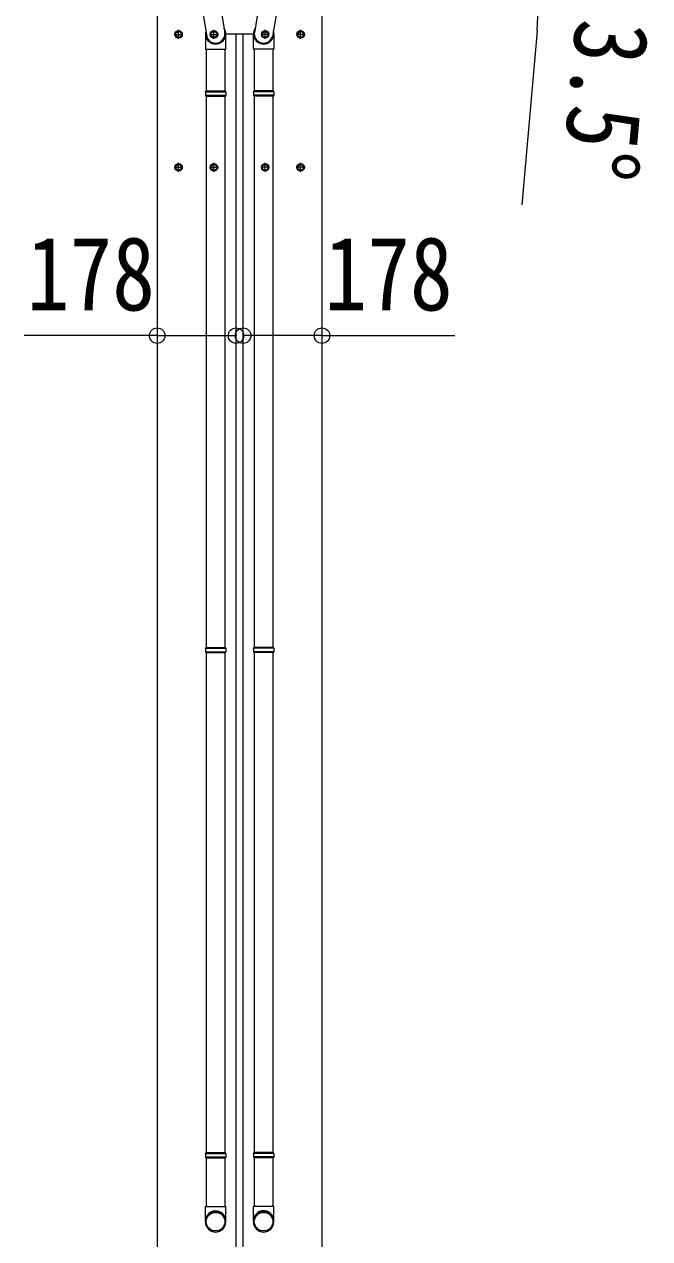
# Model space of a CAD drawing. Units: millimetres at full size. Extents: x -9783 to 9892, y -6828 to 6752.
# Drawn here: x -4734 to -3322, y -4283 to -1542 of the extents above; entities that cross this region are included whole.
import ezdxf
from ezdxf.enums import TextEntityAlignment as Align

# ---------------------------------------------------------------- set-up
doc = ezdxf.new("R2010")
doc.units = ezdxf.units.MM
doc.header["$LTSCALE"] = 35
doc.header["$PDMODE"] = 32
doc.header["$PDSIZE"] = 35
for name, color, linetype, lineweight in [('0-1_本体', 4, 'Continuous', 9), ('0-2_部品', 7, 'Continuous', 9), ('0-A_寸法', 6, 'Continuous', 9)]:
    doc.layers.add(name, color=color, linetype=linetype, lineweight=lineweight)
doc.styles.add('ＭＳ ゴシック', font='')
doc.styles.get('ＭＳ ゴシック').set_extended_font_data('MS Gothic')

msp = doc.modelspace()

# ---------------------------------------------------------------- linework, layer by layer
at = {"layer": '0-1_本体'}
for p, q in [((-4433.64, -1384.44), (-4433.64, -4864.44)), ((-4433.64, -1384.44), (-4433.64, -4864.44)), ((-4061.64, -1384.44), (-4061.64, -4864.44)), ((-4061.64, -1384.44), (-4061.64, -4864.44)), ((-4255.64, -4864.44), (-4255.64, -1563)), ((-4255.64, -4864.44), (-4255.64, -1563)), ((-4239.64, -4864.44), (-4239.64, -1563)), ((-4239.64, -4864.44), (-4239.64, -1563))]:
    msp.add_line(p, q, dxfattribs=at)
at = {"layer": '0-1_本体', "color": 6}
for p, q in [((-4433.64, -2244.61), (-4255.64, -2244.61)), ((-4061.64, -2244.61), (-4239.64, -2244.61))]:
    msp.add_line(p, q, dxfattribs=at)
at = {"layer": '0-2_部品'}
for p, q in [((-4296.91, -1464.6), (-4281, -1560.78)), ((-4198.38, -1464.6), (-4214.29, -1560.78)), ((-4332.43, -1506.51), (-4321.7, -1570.1)), ((-4162.86, -1506.51), (-4173.59, -1570.1)), ((-4391.9, -1560.93), (-4385.4, -1557.17)), ((-4385.4, -1574.68), (-4385.4, -1554.68)), ((-4385.4, -1557.17), (-4378.9, -1560.93)), ((-4378.9, -1560.93), (-4378.9, -1568.43)), ((-4311.9, -1560.93), (-4305.4, -1557.17)), ((-4305.4, -1574.68), (-4305.4, -1554.68)), ((-4305.4, -1557.17), (-4298.9, -1560.93)), ((-4298.9, -1560.93), (-4298.9, -1568.43)), ((-4189.89, -1557.17), (-4196.39, -1560.93)), ((-4196.39, -1560.93), (-4196.39, -1568.43)), ((-4189.89, -1574.68), (-4189.89, -1554.68)), ((-4183.39, -1560.93), (-4189.89, -1557.17)), ((-4109.89, -1557.17), (-4116.39, -1560.93)), ((-4116.39, -1560.93), (-4116.39, -1568.43)), ((-4109.89, -1574.68), (-4109.89, -1554.68)), ((-4103.39, -1560.93), (-4109.89, -1557.17)), ((-4395.4, -1564.68), (-4375.4, -1564.68)), ((-4378.9, -1568.43), (-4385.4, -1572.18)), ((-4324.84, -1563.28), (-4324.84, -1597.94)), ((-4315.4, -1564.68), (-4295.4, -1564.68)), ((-4298.9, -1568.43), (-4305.4, -1572.18)), ((-4279.27, -1563), (-4216.02, -1563)), ((-4278.84, -1597.94), (-4278.84, -1563.58)), ((-4216.44, -1597.94), (-4216.44, -1563.58)), ((-4179.89, -1564.68), (-4199.89, -1564.68)), ((-4196.39, -1568.43), (-4189.89, -1572.18)), ((-4170.44, -1563.28), (-4170.44, -1597.94)), ((-4099.89, -1564.68), (-4119.89, -1564.68)), ((-4116.39, -1568.43), (-4109.89, -1572.18)), ((-4324.84, -1597.94), (-4278.84, -1597.94)), ((-4322.84, -1597.94), (-4322.84, -1691.94)), ((-4280.84, -1597.94), (-4280.84, -1691.94)), ((-4170.44, -1597.94), (-4216.44, -1597.94)), ((-4214.44, -1597.94), (-4214.44, -1691.94)), ((-4172.44, -1597.94), (-4172.44, -1691.94)), ((-4324.84, -1693.94), (-4323.84, -1691.94)), ((-4324.84, -1693.94), (-4278.84, -1693.94)), ((-4324.84, -1693.94), (-4324.84, -1701.94)), ((-4323.84, -1691.94), (-4279.84, -1691.94)), ((-4278.84, -1693.94), (-4279.84, -1691.94)), ((-4216.44, -1693.94), (-4215.44, -1691.94)), ((-4170.44, -1693.94), (-4216.44, -1693.94)), ((-4171.44, -1691.94), (-4215.44, -1691.94)), ((-4170.44, -1693.94), (-4171.44, -1691.94)), ((-4170.44, -1693.94), (-4170.44, -1701.94)), ((-4324.84, -1701.94), (-4278.84, -1701.94)), ((-4324.84, -1701.94), (-4323.84, -1703.94)), ((-4323.84, -1703.94), (-4279.84, -1703.94)), ((-4322.84, -1703.94), (-4322.84, -2948.12)), ((-4280.84, -1703.94), (-4280.84, -2948.12)), ((-4170.44, -1701.94), (-4216.44, -1701.94)), ((-4171.44, -1703.94), (-4215.44, -1703.94)), ((-4214.44, -1703.94), (-4214.44, -2948.12)), ((-4172.44, -1703.94), (-4172.44, -2948.12)), ((-4170.44, -1701.94), (-4171.44, -1703.94)), ((-4391.9, -1860.93), (-4385.4, -1857.17)), ((-4385.4, -1874.68), (-4385.4, -1854.68)), ((-4385.4, -1857.17), (-4378.9, -1860.93)), ((-4378.9, -1860.93), (-4378.9, -1868.43)), ((-4311.9, -1860.93), (-4305.4, -1857.17)), ((-4305.4, -1874.68), (-4305.4, -1854.68)), ((-4305.4, -1857.17), (-4298.9, -1860.93)), ((-4298.9, -1860.93), (-4298.9, -1868.43)), ((-4189.89, -1857.17), (-4196.39, -1860.93)), ((-4196.39, -1860.93), (-4196.39, -1868.43)), ((-4189.89, -1874.68), (-4189.89, -1854.68)), ((-4183.39, -1860.93), (-4189.89, -1857.17)), ((-4109.89, -1857.17), (-4116.39, -1860.93)), ((-4116.39, -1860.93), (-4116.39, -1868.43)), ((-4109.89, -1874.68), (-4109.89, -1854.68)), ((-4103.39, -1860.93), (-4109.89, -1857.17)), ((-4395.4, -1864.68), (-4375.4, -1864.68)), ((-4378.9, -1868.43), (-4385.4, -1872.18)), ((-4315.4, -1864.68), (-4295.4, -1864.68)), ((-4298.9, -1868.43), (-4305.4, -1872.18)), ((-4179.89, -1864.68), (-4199.89, -1864.68)), ((-4196.39, -1868.43), (-4189.89, -1872.18)), ((-4099.89, -1864.68), (-4119.89, -1864.68)), ((-4116.39, -1868.43), (-4109.89, -1872.18)), ((-4324.84, -2950.12), (-4323.84, -2948.12)), ((-4324.84, -2950.12), (-4278.84, -2950.12)), ((-4324.84, -2950.12), (-4324.84, -2958.12)), ((-4324.84, -2958.12), (-4278.84, -2958.12)), ((-4324.84, -2958.12), (-4323.84, -2960.12)), ((-4323.84, -2948.12), (-4279.84, -2948.12)), ((-4323.84, -2960.12), (-4279.84, -2960.12)), ((-4322.84, -2960.12), (-4322.84, -4088.31)), ((-4280.84, -2960.12), (-4280.84, -4088.31)), ((-4278.84, -2950.12), (-4279.84, -2948.12)), ((-4216.44, -2950.12), (-4215.44, -2948.12)), ((-4170.44, -2950.12), (-4216.44, -2950.12)), ((-4170.44, -2958.12), (-4216.44, -2958.12)), ((-4171.44, -2948.12), (-4215.44, -2948.12)), ((-4171.44, -2960.12), (-4215.44, -2960.12)), ((-4214.44, -2960.12), (-4214.44, -4088.31)), ((-4172.44, -2960.12), (-4172.44, -4088.31)), ((-4170.44, -2950.12), (-4171.44, -2948.12)), ((-4170.44, -2958.12), (-4171.44, -2960.12)), ((-4170.44, -2950.12), (-4170.44, -2958.12)), ((-4324.84, -4090.31), (-4323.84, -4088.31)), ((-4324.84, -4090.31), (-4278.84, -4090.31)), ((-4324.84, -4090.31), (-4324.84, -4098.31)), ((-4324.84, -4098.31), (-4278.84, -4098.31)), ((-4324.84, -4098.31), (-4323.84, -4100.31)), ((-4323.84, -4088.31), (-4279.84, -4088.31)), ((-4323.84, -4100.31), (-4279.84, -4100.31)), ((-4322.84, -4100.31), (-4322.84, -4210.31)), ((-4280.84, -4100.31), (-4280.84, -4210.31)), ((-4278.84, -4090.31), (-4279.84, -4088.31)), ((-4216.44, -4090.31), (-4215.44, -4088.31)), ((-4170.44, -4090.31), (-4216.44, -4090.31)), ((-4170.44, -4098.31), (-4216.44, -4098.31)), ((-4171.44, -4088.31), (-4215.44, -4088.31)), ((-4171.44, -4100.31), (-4215.44, -4100.31)), ((-4214.44, -4100.31), (-4214.44, -4210.31)), ((-4172.44, -4100.31), (-4172.44, -4210.31)), ((-4170.44, -4090.31), (-4171.44, -4088.31)), ((-4170.44, -4098.31), (-4171.44, -4100.31)), ((-4170.44, -4090.31), (-4170.44, -4098.31)), ((-4324.84, -4244.45), (-4324.84, -4210.31)), ((-4324.84, -4210.31), (-4278.84, -4210.31)), ((-4278.84, -4244.45), (-4278.84, -4210.31)), ((-4216.44, -4244.45), (-4216.44, -4210.31)), ((-4170.44, -4210.31), (-4216.44, -4210.31)), ((-4170.44, -4244.45), (-4170.44, -4210.31))]:
    msp.add_line(p, q, dxfattribs=at)
for points in [[(-4385.4, -1572.18), (-4391.9, -1568.43), (-4391.9, -1560.93)], [(-4305.4, -1572.18), (-4311.9, -1568.43), (-4311.9, -1560.93)], [(-4189.89, -1572.18), (-4183.39, -1568.43), (-4183.39, -1560.93)], [(-4109.89, -1572.18), (-4103.39, -1568.43), (-4103.39, -1560.93)], [(-4278.84, -1693.94), (-4278.84, -1701.94), (-4279.84, -1703.94)], [(-4216.44, -1693.94), (-4216.44, -1701.94), (-4215.44, -1703.94)], [(-4385.4, -1872.18), (-4391.9, -1868.43), (-4391.9, -1860.93)], [(-4305.4, -1872.18), (-4311.9, -1868.43), (-4311.9, -1860.93)], [(-4189.89, -1872.18), (-4183.39, -1868.43), (-4183.39, -1860.93)], [(-4109.89, -1872.18), (-4103.39, -1868.43), (-4103.39, -1860.93)], [(-4278.84, -2950.12), (-4278.84, -2958.12), (-4279.84, -2960.12)], [(-4216.44, -2950.12), (-4216.44, -2958.12), (-4215.44, -2960.12)], [(-4278.84, -4090.31), (-4278.84, -4098.31), (-4279.84, -4100.31)], [(-4216.44, -4090.31), (-4216.44, -4098.31), (-4215.44, -4100.31)]]:
    msp.add_lwpolyline(points, dxfattribs=at)
for centre, radius in [((-4385.4, -1564.68), 8.5), ((-4385.4, -1564.68), 7.7), ((-4385.4, -1564.68), 6.5), ((-4305.4, -1564.68), 8.5), ((-4305.4, -1564.68), 7.7), ((-4305.4, -1564.68), 6.5), ((-4189.89, -1564.68), 8.5), ((-4189.89, -1564.68), 7.7), ((-4189.89, -1564.68), 6.5), ((-4109.89, -1564.68), 8.5), ((-4109.89, -1564.68), 7.7), ((-4109.89, -1564.68), 6.5), ((-4385.4, -1864.68), 8.5), ((-4385.4, -1864.68), 7.7), ((-4385.4, -1864.68), 6.5), ((-4305.4, -1864.68), 8.5), ((-4305.4, -1864.68), 7.7), ((-4305.4, -1864.68), 6.5), ((-4189.89, -1864.68), 8.5), ((-4189.89, -1864.68), 7.7), ((-4189.89, -1864.68), 6.5), ((-4109.89, -1864.68), 8.5), ((-4109.89, -1864.68), 7.7), ((-4109.89, -1864.68), 6.5)]:
    msp.add_circle(centre, radius, dxfattribs=at)
for centre, start, end in [((-4308.84, -1563.58), 0, 2.54858), ((-4186.44, -1563.58), 177.45142, 180)]:
    msp.add_arc(centre, 30, start, end, dxfattribs=at)
for centre, major_axis, ratio, start_param, end_param in [((-4301.84, -1563.28), (-23, 0), 0.996195, 6.0000678, 10.0103449), ((-4301.84, -1563.28), (-21, 0), 0.996195, 0.3319459, 3.3482706), ((-4193.44, -1563.28), (23, 0), 0.996195, 2.5560258, 6.5663028), ((-4193.44, -1563.28), (21, 0), 0.996195, 2.9349147, 5.9512394), ((-4301.84, -4242.71), (23, 0), 0.996195, 6.2831853, 9.424778), ((-4193.44, -4242.71), (-23, 0), 0.996195, 3.1415927, 6.2831853), ((-4301.84, -4244.45), (23, 0), 0.996195, 6.2831853, 9.424778), ((-4301.84, -4244.45), (0, -23.43), 0.981806, 4.712389, 7.8539816), ((-4193.44, -4244.45), (-23, 0), 0.996195, 3.1415927, 6.2831853), ((-4193.44, -4244.45), (0, -23.43), 0.981806, 4.712389, 7.8539816)]:
    msp.add_ellipse(centre, major_axis=major_axis, ratio=ratio, start_param=start_param, end_param=end_param, dxfattribs=at)
for centre, major_axis in [((-4301.84, -4244.45), (-21, 0)), ((-4193.44, -4244.45), (21, 0))]:
    msp.add_ellipse(centre, major_axis=major_axis, ratio=0.996195, dxfattribs=at)
at = {"layer": '0-A_寸法'}
for p, q in [((-3576.11, -1556.89), (-3610.48, -1949.39)), ((-4433.64, -2244.61), (-4733.64, -2244.61)), ((-4061.64, -2244.61), (-3761.64, -2244.61))]:
    msp.add_line(p, q, dxfattribs=at)
msp.add_arc((-4061.11, -1514.43), 486.86, 354.99678, 0, dxfattribs=at)
for p in [(-4433.64, -2244.61), (-4255.64, -2244.61), (-4239.64, -2244.61), (-4061.64, -2244.61)]:
    msp.add_point(p, dxfattribs=at)

# ---------------------------------------------------------------- texts
at = {"layer": '0-A_寸法', "color": 7, "style": 'ＭＳ ゴシック', "width": 0.85}
msp.add_text('13.5°', height=166.8, rotation=264.997, dxfattribs=at).set_placement((-3528.96, -1426.76), align=Align.BOTTOM_LEFT)
for p in [(-4728.02, -2237.61), (-4056.02, -2237.61)]:
    msp.add_text('178', height=166.8, dxfattribs=at).set_placement(p, align=Align.BOTTOM_LEFT)

doc.saveas('drawing.dxf')
